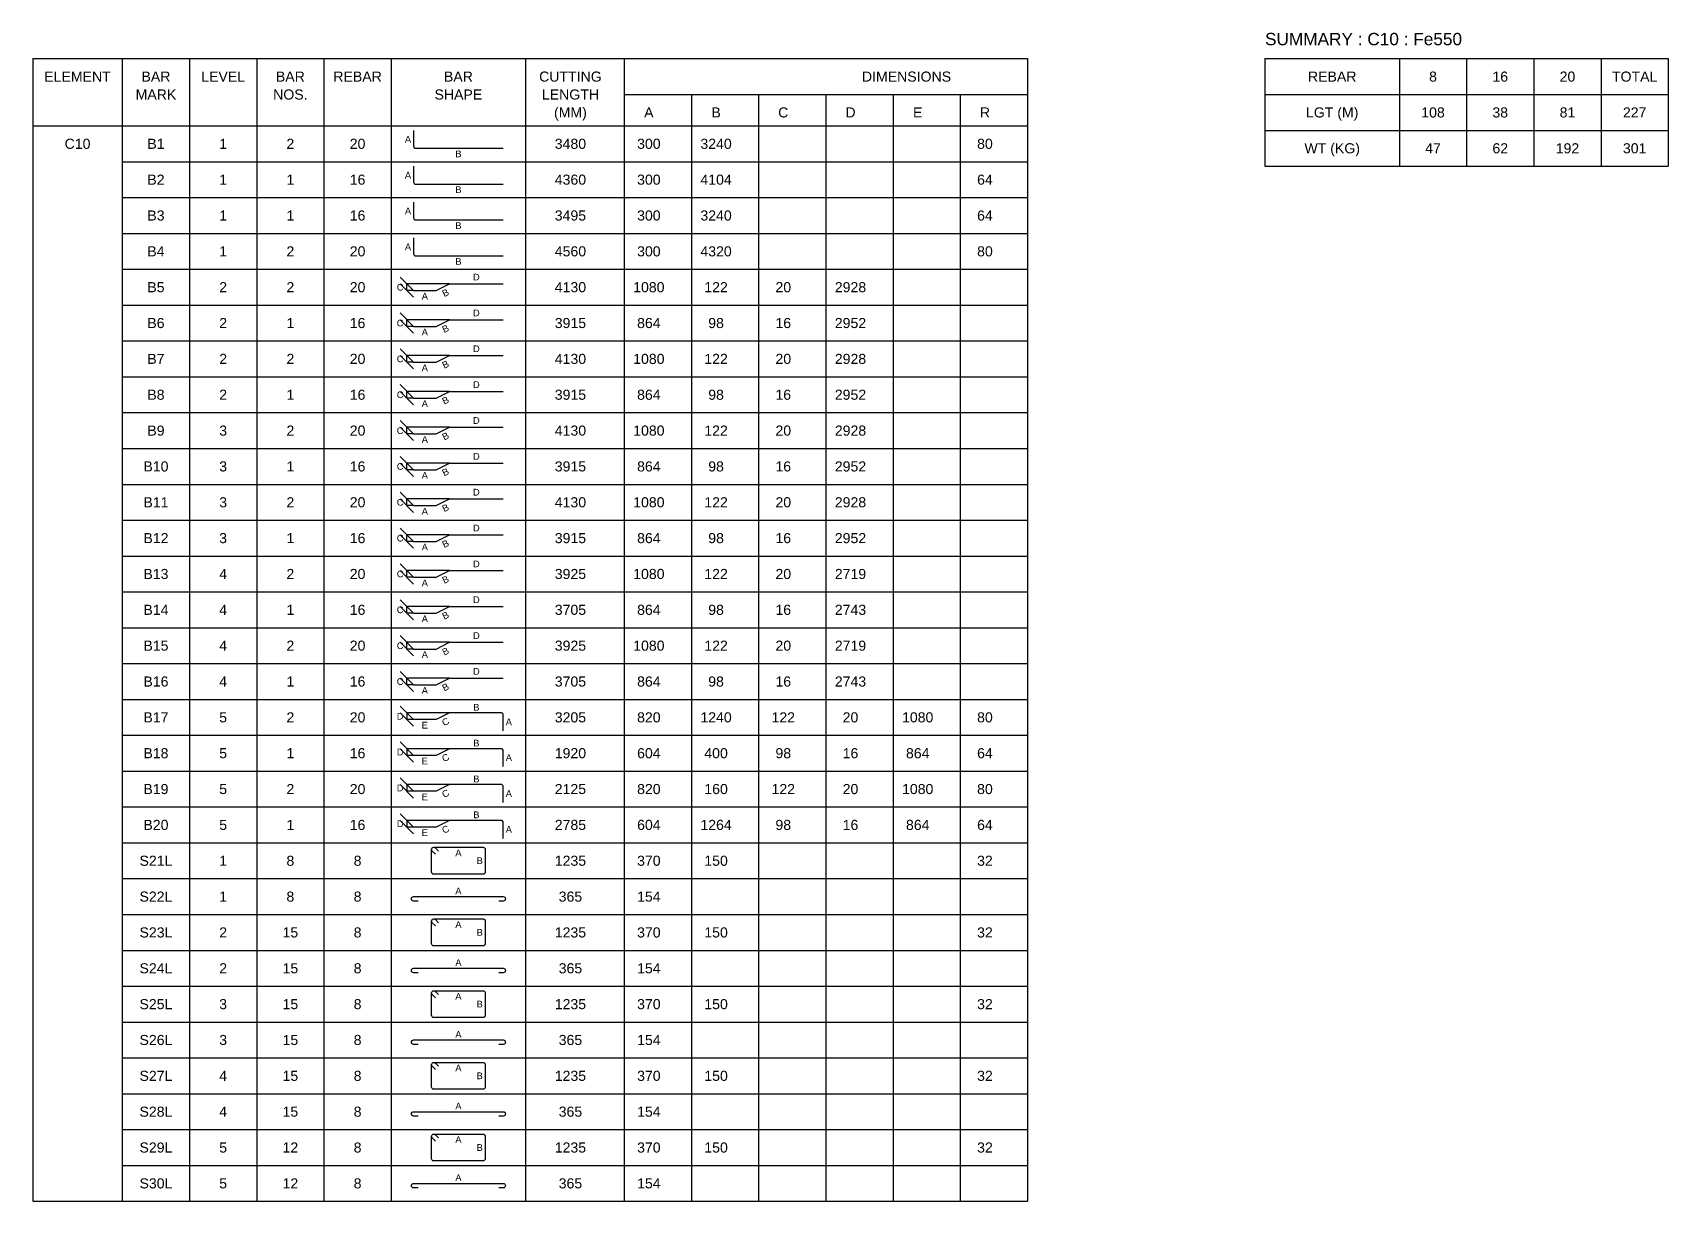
# Model space of a CAD drawing. Header units: inches. Extents: x -14050 to 64750, y -1525 to 593364.
# Drawn here: x 28250 to 64750, y 485422 to 511501 of the extents above; entities that cross this region are included whole.
import ezdxf
from ezdxf.enums import TextEntityAlignment as Align

# ---------------------------------------------------------------- set-up
doc = ezdxf.new("R2010")
doc.units = ezdxf.units.IN
doc.header["$MEASUREMENT"] = 0
for name, color, linetype in [('Dim', 31, 'Continuous'), ('Reinforcement', 130, 'Continuous'), ('Schedule Border', 60, 'Continuous'), ('Schedule Header', 4, 'Continuous'), ('Text', 31, 'Continuous')]:
    doc.layers.add(name, color=color, linetype=linetype)
doc.styles.add('SC-BBS1', font='SansSerif')
doc.styles.get("Standard").update_dxf_attribs({"font": 'txt.shx'})
doc.dimstyles.new('SCBBSDim', dxfattribs={"dimtxt": 225, "dimasz": 0.18, "dimexe": 0, "dimexo": 0, "dimgap": 0, "dimtad": 1, "dimtoh": 1, "dimdec": 0, "dimzin": 0, "dimdsep": 46, "dimtxsty": 'Standard', "dimtsz": 150, "dimcen": 0.09, "dimclrd": 8, "dimclre": 8, "dimclrt": 3, "dimadec": 0, "dimazin": 0, "dimtfac": 1, "dimtdec": 0, "dimtix": 1, "dimtofl": 0, "dimtmove": 0, "dimatfit": 3, "dimfxl": 1, "dimtolj": 1, "dimtzin": 0, "dimarcsym": 0})

# ---------------------------------------------------------------- blocks, each defined once
blk = doc.blocks.new('*D132')
at = {"color": 8, "linetype": 'ByBlock', "lineweight": -2}
for p, q in [((36750, 505747), (36450, 506047)), ((36450, 505897), (36750, 505597)), ((37550, 505897), (36600, 505897)), ((36600, 505747), (36600, 505897)), ((36750, 505747), (36600, 505747))]:
    blk.add_line(p, q, dxfattribs=at)
at = {"layer": 'DEFPOINTS', "color": 31}
for p in [(37550, 505897), (36600, 505747), (36750, 505747)]:
    blk.add_point(p, dxfattribs=at)
blk = doc.blocks.new('*D133')
at = {"color": 8, "linetype": 'ByBlock', "lineweight": -2}
for p, q in [((36750, 504947), (36450, 505247)), ((36450, 505097), (36750, 504797)), ((37550, 505097), (36600, 505097)), ((36600, 504947), (36600, 505097)), ((36750, 504947), (36600, 504947))]:
    blk.add_line(p, q, dxfattribs=at)
at = {"layer": 'DEFPOINTS', "color": 31}
for p in [(36600, 504947), (36750, 504947), (37550, 505097)]:
    blk.add_point(p, dxfattribs=at)
blk = doc.blocks.new('*D134')
at = {"color": 8, "linetype": 'ByBlock', "lineweight": -2}
for p, q in [((36750, 504147), (36450, 504447)), ((36450, 504297), (36750, 503997)), ((37550, 504297), (36600, 504297)), ((36600, 504147), (36600, 504297)), ((36750, 504147), (36600, 504147))]:
    blk.add_line(p, q, dxfattribs=at)
at = {"layer": 'DEFPOINTS', "color": 31}
for p in [(36600, 504147), (36750, 504147), (37550, 504297)]:
    blk.add_point(p, dxfattribs=at)
blk = doc.blocks.new('*D135')
at = {"color": 8, "linetype": 'ByBlock', "lineweight": -2}
for p, q in [((36750, 503347), (36450, 503647)), ((36450, 503497), (36750, 503197)), ((37550, 503497), (36600, 503497)), ((36600, 503347), (36600, 503497)), ((36750, 503347), (36600, 503347))]:
    blk.add_line(p, q, dxfattribs=at)
at = {"layer": 'DEFPOINTS', "color": 31}
for p in [(36600, 503347), (36750, 503347), (37550, 503497)]:
    blk.add_point(p, dxfattribs=at)
blk = doc.blocks.new('*D136')
at = {"color": 8, "linetype": 'ByBlock', "lineweight": -2}
for p, q in [((36750, 502547), (36450, 502847)), ((36450, 502697), (36750, 502397)), ((37550, 502697), (36600, 502697)), ((36600, 502547), (36600, 502697)), ((36750, 502547), (36600, 502547))]:
    blk.add_line(p, q, dxfattribs=at)
at = {"layer": 'DEFPOINTS', "color": 31}
for p in [(37550, 502697), (36600, 502547), (36750, 502547)]:
    blk.add_point(p, dxfattribs=at)
blk = doc.blocks.new('*D137')
at = {"color": 8, "linetype": 'ByBlock', "lineweight": -2}
for p, q in [((36750, 501747), (36450, 502047)), ((36450, 501897), (36750, 501597)), ((37550, 501897), (36600, 501897)), ((36600, 501747), (36600, 501897)), ((36750, 501747), (36600, 501747))]:
    blk.add_line(p, q, dxfattribs=at)
at = {"layer": 'DEFPOINTS', "color": 31}
for p in [(37550, 501897), (36600, 501747), (36750, 501747)]:
    blk.add_point(p, dxfattribs=at)
blk = doc.blocks.new('*D138')
at = {"color": 8, "linetype": 'ByBlock', "lineweight": -2}
for p, q in [((36750, 500947), (36450, 501247)), ((36450, 501097), (36750, 500797)), ((37550, 501097), (36600, 501097)), ((36600, 500947), (36600, 501097)), ((36750, 500947), (36600, 500947))]:
    blk.add_line(p, q, dxfattribs=at)
at = {"layer": 'DEFPOINTS', "color": 31}
for p in [(36600, 500947), (36750, 500947), (37550, 501097)]:
    blk.add_point(p, dxfattribs=at)
blk = doc.blocks.new('*D139')
at = {"color": 8, "linetype": 'ByBlock', "lineweight": -2}
for p, q in [((36750, 500147), (36450, 500447)), ((36450, 500297), (36750, 499997)), ((37550, 500297), (36600, 500297)), ((36600, 500147), (36600, 500297)), ((36750, 500147), (36600, 500147))]:
    blk.add_line(p, q, dxfattribs=at)
at = {"layer": 'DEFPOINTS', "color": 31}
for p in [(36600, 500147), (36750, 500147), (37550, 500297)]:
    blk.add_point(p, dxfattribs=at)
blk = doc.blocks.new('*D140')
at = {"color": 8, "linetype": 'ByBlock', "lineweight": -2}
for p, q in [((36750, 499347), (36450, 499647)), ((36450, 499497), (36750, 499197)), ((37550, 499497), (36600, 499497)), ((36600, 499347), (36600, 499497)), ((36750, 499347), (36600, 499347))]:
    blk.add_line(p, q, dxfattribs=at)
at = {"layer": 'DEFPOINTS', "color": 31}
for p in [(36600, 499347), (36750, 499347), (37550, 499497)]:
    blk.add_point(p, dxfattribs=at)
blk = doc.blocks.new('*D141')
at = {"color": 8, "linetype": 'ByBlock', "lineweight": -2}
for p, q in [((36750, 498547), (36450, 498847)), ((36450, 498697), (36750, 498397)), ((37550, 498697), (36600, 498697)), ((36600, 498547), (36600, 498697)), ((36750, 498547), (36600, 498547))]:
    blk.add_line(p, q, dxfattribs=at)
at = {"layer": 'DEFPOINTS', "color": 31}
for p in [(37550, 498697), (36600, 498547), (36750, 498547)]:
    blk.add_point(p, dxfattribs=at)
blk = doc.blocks.new('*D142')
at = {"color": 8, "linetype": 'ByBlock', "lineweight": -2}
for p, q in [((36750, 497747), (36450, 498047)), ((36450, 497897), (36750, 497597)), ((37550, 497897), (36600, 497897)), ((36600, 497747), (36600, 497897)), ((36750, 497747), (36600, 497747))]:
    blk.add_line(p, q, dxfattribs=at)
at = {"layer": 'DEFPOINTS', "color": 31}
for p in [(37550, 497897), (36600, 497747), (36750, 497747)]:
    blk.add_point(p, dxfattribs=at)
blk = doc.blocks.new('*D143')
at = {"color": 8, "linetype": 'ByBlock', "lineweight": -2}
for p, q in [((36750, 496947), (36450, 497247)), ((36450, 497097), (36750, 496797)), ((37550, 497097), (36600, 497097)), ((36600, 496947), (36600, 497097)), ((36750, 496947), (36600, 496947))]:
    blk.add_line(p, q, dxfattribs=at)
at = {"layer": 'DEFPOINTS', "color": 31}
for p in [(36600, 496947), (36750, 496947), (37550, 497097)]:
    blk.add_point(p, dxfattribs=at)
blk = doc.blocks.new('*D144')
at = {"color": 8, "linetype": 'ByBlock', "lineweight": -2}
for p, q in [((36750, 496172), (36450, 496472)), ((36450, 496322), (36750, 496022)), ((37550, 496322), (36600, 496322)), ((36600, 496322), (36600, 496172)), ((37250, 496172), (36600, 496172))]:
    blk.add_line(p, q, dxfattribs=at)
at = {"layer": 'DEFPOINTS', "color": 31}
for p in [(36600, 496322), (37250, 496172), (37550, 496322)]:
    blk.add_point(p, dxfattribs=at)
blk = doc.blocks.new('*D145')
at = {"color": 8, "linetype": 'ByBlock', "lineweight": -2}
for p, q in [((36750, 495372), (36450, 495672)), ((36450, 495522), (36750, 495222)), ((37550, 495522), (36600, 495522)), ((36600, 495522), (36600, 495372)), ((37250, 495372), (36600, 495372))]:
    blk.add_line(p, q, dxfattribs=at)
at = {"layer": 'DEFPOINTS', "color": 31}
for p in [(36600, 495522), (37250, 495372), (37550, 495522)]:
    blk.add_point(p, dxfattribs=at)
blk = doc.blocks.new('*D146')
at = {"color": 8, "linetype": 'ByBlock', "lineweight": -2}
for p, q in [((36750, 494572), (36450, 494872)), ((36450, 494722), (36750, 494422)), ((37550, 494722), (36600, 494722)), ((36600, 494722), (36600, 494572)), ((37250, 494572), (36600, 494572))]:
    blk.add_line(p, q, dxfattribs=at)
at = {"layer": 'DEFPOINTS', "color": 31}
for p in [(36600, 494722), (37550, 494722), (37250, 494572)]:
    blk.add_point(p, dxfattribs=at)
blk = doc.blocks.new('*D147')
at = {"color": 8, "linetype": 'ByBlock', "lineweight": -2}
for p, q in [((36750, 493772), (36450, 494072)), ((36450, 493922), (36750, 493622)), ((37550, 493922), (36600, 493922)), ((36600, 493922), (36600, 493772)), ((37250, 493772), (36600, 493772))]:
    blk.add_line(p, q, dxfattribs=at)
at = {"layer": 'DEFPOINTS', "color": 31}
for p in [(36600, 493922), (37550, 493922), (37250, 493772)]:
    blk.add_point(p, dxfattribs=at)

msp = doc.modelspace()

# ---------------------------------------------------------------- linework, layer by layer
at = {"layer": 'Reinforcement'}
for points in [[(36750, 509322), (36750, 508972, 0.5), (36800, 508922), (38750, 508922)], [(36750, 508522), (36750, 508172, 0.5), (36800, 508122), (38750, 508122)], [(36750, 507722), (36750, 507372, 0.5), (36800, 507322), (38750, 507322)], [(36750, 506922), (36750, 506572, 0.5), (36800, 506522), (38750, 506522)], [(38750, 495922), (38750, 496272, 0.5), (38700, 496322), (37550, 496322), (37250, 496172), (36750, 496172)], [(38750, 495122), (38750, 495472, 0.5), (38700, 495522), (37550, 495522), (37250, 495372), (36750, 495372)], [(38750, 494322), (38750, 494672, 0.5), (38700, 494722), (37550, 494722), (37250, 494572), (36750, 494572)], [(38750, 493522), (38750, 493872, 0.5), (38700, 493922), (37550, 493922), (37250, 493772), (36750, 493772)], [(37235.4, 493165.9), (37164.6, 493236.6, -0.1989124), (37150, 493272, -0.4142046), (37200, 493322, -0.1989044), (37235.4, 493307.4), (37306.1, 493236.6)], [(36850, 492122), (36750, 492122, -1), (36750, 492222), (38750, 492222, -1), (38750, 492122), (38650, 492122)], [(37235.4, 491565.9), (37164.6, 491636.6, -0.1989124), (37150, 491672, -0.4142046), (37200, 491722, -0.1989044), (37235.4, 491707.4), (37306.1, 491636.6)], [(36850, 490522), (36750, 490522, -1), (36750, 490622), (38750, 490622, -1), (38750, 490522), (38650, 490522)], [(37235.4, 489965.9), (37164.6, 490036.6, -0.1989124), (37150, 490072, -0.4142046), (37200, 490122, -0.1989044), (37235.4, 490107.4), (37306.1, 490036.6)], [(36850, 488922), (36750, 488922, -1), (36750, 489022), (38750, 489022, -1), (38750, 488922), (38650, 488922)], [(37235.4, 488365.9), (37164.6, 488436.6, -0.1989124), (37150, 488472, -0.4142046), (37200, 488522, -0.1989044), (37235.4, 488507.4), (37306.1, 488436.6)], [(36850, 487322), (36750, 487322, -1), (36750, 487422), (38750, 487422, -1), (38750, 487322), (38650, 487322)], [(37235.4, 486765.9), (37164.6, 486836.6, -0.1989124), (37150, 486872, -0.4142046), (37200, 486922, -0.1989044), (37235.4, 486907.4), (37306.1, 486836.6)], [(36850, 485722), (36750, 485722, -1), (36750, 485822), (38750, 485822, -1), (38750, 485722), (38650, 485722)]]:
    msp.add_lwpolyline(points, format="xyb", dxfattribs=at)
for points in [[(36750, 505747), (37250, 505747), (37550, 505897), (38750, 505897)], [(36750, 504947), (37250, 504947), (37550, 505097), (38750, 505097)], [(36750, 504147), (37250, 504147), (37550, 504297), (38750, 504297)], [(36750, 503347), (37250, 503347), (37550, 503497), (38750, 503497)], [(36750, 502547), (37250, 502547), (37550, 502697), (38750, 502697)], [(36750, 501747), (37250, 501747), (37550, 501897), (38750, 501897)], [(36750, 500947), (37250, 500947), (37550, 501097), (38750, 501097)], [(36750, 500147), (37250, 500147), (37550, 500297), (38750, 500297)], [(36750, 499347), (37250, 499347), (37550, 499497), (38750, 499497)], [(36750, 498547), (37250, 498547), (37550, 498697), (38750, 498697)], [(36750, 497747), (37250, 497747), (37550, 497897), (38750, 497897)], [(36750, 496947), (37250, 496947), (37550, 497097), (38750, 497097)]]:
    msp.add_lwpolyline(points, dxfattribs=at)
for points in [[(37150, 493272, -0.4142046), (37200, 493322), (38300, 493322, -0.4142046), (38350, 493272), (38350, 492772, -0.4142046), (38300, 492722), (37200, 492722, -0.4142046), (37150, 492772)], [(37150, 491672, -0.4142046), (37200, 491722), (38300, 491722, -0.4142046), (38350, 491672), (38350, 491172, -0.4142046), (38300, 491122), (37200, 491122, -0.4142046), (37150, 491172)], [(37150, 490072, -0.4142046), (37200, 490122), (38300, 490122, -0.4142046), (38350, 490072), (38350, 489572, -0.4142046), (38300, 489522), (37200, 489522, -0.4142046), (37150, 489572)], [(37150, 488472, -0.4142046), (37200, 488522), (38300, 488522, -0.4142046), (38350, 488472), (38350, 487972, -0.4142046), (38300, 487922), (37200, 487922, -0.4142046), (37150, 487972)], [(37150, 486872, -0.4142046), (37200, 486922), (38300, 486922, -0.4142046), (38350, 486872), (38350, 486372, -0.4142046), (38300, 486322), (37200, 486322, -0.4142046), (37150, 486372)]]:
    msp.add_lwpolyline(points, format="xyb", close=True, dxfattribs=at)
at = {"layer": 'Schedule Border'}
for p, q in [((28250, 510922), (50450, 510922)), ((28250, 510922), (28250, 485422)), ((30250, 510922), (30250, 485422)), ((31750, 510922), (31750, 485422)), ((33250, 510922), (33250, 485422)), ((34750, 510922), (34750, 485422)), ((36250, 510922), (36250, 485422)), ((39250, 510922), (39250, 485422)), ((41450, 510922), (41450, 485422)), ((50450, 510922), (50450, 485422)), ((55750, 510922), (64750, 510922)), ((55750, 510922), (55750, 508522)), ((58750, 510922), (58750, 508522)), ((60250, 510922), (60250, 508522)), ((61750, 510922), (61750, 508522)), ((63250, 510922), (63250, 508522)), ((64750, 510922), (64750, 508522)), ((41450, 510122), (50450, 510122)), ((42950, 510122), (42950, 485422)), ((44450, 510122), (44450, 485422)), ((45950, 510122), (45950, 485422)), ((47450, 510122), (47450, 485422)), ((48950, 510122), (48950, 485422)), ((55750, 510122), (64750, 510122)), ((28250, 509422), (50450, 509422)), ((55750, 509322), (64750, 509322)), ((30250, 508622), (50450, 508622)), ((55750, 508522), (64750, 508522)), ((30250, 507822), (50450, 507822)), ((30250, 507022), (50450, 507022)), ((30250, 506222), (50450, 506222)), ((30250, 505422), (50450, 505422)), ((30250, 504622), (50450, 504622)), ((30250, 503822), (50450, 503822)), ((30250, 503022), (50450, 503022)), ((30250, 502222), (50450, 502222)), ((30250, 501422), (50450, 501422)), ((30250, 500622), (50450, 500622)), ((30250, 499822), (50450, 499822)), ((30250, 499022), (50450, 499022)), ((30250, 498222), (50450, 498222)), ((30250, 497422), (50450, 497422)), ((30250, 496622), (50450, 496622)), ((30250, 495822), (50450, 495822)), ((30250, 495022), (50450, 495022)), ((30250, 494222), (50450, 494222)), ((30250, 493422), (50450, 493422)), ((30250, 492622), (50450, 492622)), ((30250, 491822), (50450, 491822)), ((30250, 491022), (50450, 491022)), ((30250, 490222), (50450, 490222)), ((30250, 489422), (50450, 489422)), ((30250, 488622), (50450, 488622)), ((30250, 487822), (50450, 487822)), ((30250, 487022), (50450, 487022)), ((30250, 486222), (50450, 486222)), ((28250, 485422), (50450, 485422))]:
    msp.add_line(p, q, dxfattribs=at)

# ---------------------------------------------------------------- texts
at = {"layer": 'Dim', "style": 'SC-BBS1'}
for s, p in [('A', (36625, 509122)), ('B', (37750, 508797)), ('A', (36625, 508322)), ('B', (37750, 507997)), ('A', (36625, 507522)), ('B', (37750, 507197)), ('A', (36625, 506722)), ('B', (37750, 506397)), ('C', (36450, 505822)), ('D', (38150, 506047)), ('A', (37000, 505622)), ('D', (38150, 505247)), ('C', (36450, 505022)), ('A', (37000, 504822)), ('D', (38150, 504447)), ('C', (36450, 504222)), ('A', (37000, 504022)), ('D', (38150, 503647)), ('C', (36450, 503422)), ('A', (37000, 503222)), ('C', (36450, 502622)), ('D', (38150, 502847)), ('A', (37000, 502422)), ('C', (36450, 501822)), ('D', (38150, 502047)), ('A', (37000, 501622)), ('D', (38150, 501247)), ('C', (36450, 501022)), ('A', (37000, 500822)), ('D', (38150, 500447)), ('C', (36450, 500222)), ('A', (37000, 500022)), ('D', (38150, 499647)), ('C', (36450, 499422)), ('A', (37000, 499222)), ('C', (36450, 498622)), ('D', (38150, 498847)), ('A', (37000, 498422)), ('C', (36450, 497822)), ('D', (38150, 498047)), ('A', (37000, 497622)), ('D', (38150, 497247)), ('C', (36450, 497022)), ('A', (37000, 496822)), ('B', (38150, 496447)), ('D', (36450, 496247)), ('E', (37000, 496047)), ('A', (38875, 496122)), ('B', (38150, 495647)), ('D', (36450, 495447)), ('E', (37000, 495247)), ('A', (38875, 495322)), ('D', (36450, 494647)), ('B', (38150, 494847)), ('A', (38875, 494522)), ('E', (37000, 494447)), ('D', (36450, 493847)), ('B', (38150, 494047)), ('E', (37000, 493647)), ('A', (38875, 493722)), ('A', (37750, 493197)), ('B', (38225, 493022)), ('A', (37750, 492347)), ('A', (37750, 491597)), ('B', (38225, 491422)), ('A', (37750, 490747)), ('A', (37750, 489997)), ('B', (38225, 489822)), ('A', (37750, 489147)), ('A', (37750, 488397)), ('B', (38225, 488222)), ('A', (37750, 487547)), ('A', (37750, 486797)), ('B', (38225, 486622)), ('A', (37750, 485947))]:
    msp.add_text(s, height=150, dxfattribs=at).set_placement(p, align=Align.MIDDLE_CENTER)
for s, p in [('B', (37462.5, 505697)), ('B', (37462.5, 504897)), ('B', (37462.5, 504097)), ('B', (37462.5, 503297)), ('B', (37462.5, 502497)), ('B', (37462.5, 501697)), ('B', (37462.5, 500897)), ('B', (37462.5, 500097)), ('B', (37462.5, 499297)), ('B', (37462.5, 498497)), ('B', (37462.5, 497697)), ('B', (37462.5, 496897)), ('C', (37462.5, 496122)), ('C', (37462.5, 495322)), ('C', (37462.5, 494522)), ('C', (37462.5, 493722))]:
    msp.add_text(s, height=150, rotation=26.56505, dxfattribs=at).set_placement(p, align=Align.MIDDLE_CENTER)
at = {"layer": 'Schedule Header', "style": 'SC-BBS1'}
msp.add_text('SUMMARY : C10 : Fe550', height=275, dxfattribs=at).set_placement((55750, 511222))
for s, p in [('CUTTING', (40250, 510522)), ('DIMENSIONS', (47750, 510522)), ('8', (59500, 510522)), ('16', (61000, 510522)), ('20', (62500, 510522)), ('TOTAL', (64000, 510522)), ('ELEMENT', (29250, 510522)), ('BAR', (31000, 510522)), ('LEVEL', (32500, 510522)), ('BAR', (34000, 510522)), ('REBAR', (35500, 510522)), ('BAR', (37750, 510522)), ('REBAR', (57250, 510522)), ('MARK', (31000, 510122)), ('NOS.', (34000, 510122)), ('SHAPE', (37750, 510122)), ('LENGTH', (40250, 510122)), ('(MM)', (40250, 509722)), ('A', (42000, 509722)), ('B', (43500, 509722)), ('C', (45000, 509722)), ('D', (46500, 509722)), ('E', (48000, 509722)), ('R', (49500, 509722)), ('LGT (M)', (57250, 509722)), ('WT (KG)', (57250, 508922))]:
    msp.add_text(s, height=225, dxfattribs=at).set_placement(p, align=Align.MIDDLE_CENTER)
at = {"layer": 'Text', "style": 'SC-BBS1'}
for s, p in [('108', (59500, 509722)), ('38', (61000, 509722)), ('81', (62500, 509722)), ('227', (64000, 509722)), ('C10', (29250, 509022)), ('B1', (31000, 509022)), ('1', (32500, 509022)), ('2', (34000, 509022)), ('20', (35500, 509022)), ('3480', (40250, 509022)), ('300', (42000, 509022)), ('3240', (43500, 509022)), ('80', (49500, 509022)), ('47', (59500, 508922)), ('62', (61000, 508922)), ('192', (62500, 508922)), ('301', (64000, 508922)), ('B2', (31000, 508222)), ('1', (32500, 508222)), ('1', (34000, 508222)), ('16', (35500, 508222)), ('4360', (40250, 508222)), ('300', (42000, 508222)), ('4104', (43500, 508222)), ('64', (49500, 508222)), ('B3', (31000, 507422)), ('1', (32500, 507422)), ('1', (34000, 507422)), ('16', (35500, 507422)), ('3495', (40250, 507422)), ('300', (42000, 507422)), ('3240', (43500, 507422)), ('64', (49500, 507422)), ('B4', (31000, 506622)), ('1', (32500, 506622)), ('2', (34000, 506622)), ('20', (35500, 506622)), ('4560', (40250, 506622)), ('300', (42000, 506622)), ('4320', (43500, 506622)), ('80', (49500, 506622)), ('B5', (31000, 505822)), ('2', (32500, 505822)), ('2', (34000, 505822)), ('20', (35500, 505822)), ('4130', (40250, 505822)), ('1080', (42000, 505822)), ('122', (43500, 505822)), ('20', (45000, 505822)), ('2928', (46500, 505822)), ('B6', (31000, 505022)), ('2', (32500, 505022)), ('1', (34000, 505022)), ('16', (35500, 505022)), ('3915', (40250, 505022)), ('864', (42000, 505022)), ('98', (43500, 505022)), ('16', (45000, 505022)), ('2952', (46500, 505022)), ('B7', (31000, 504222)), ('2', (32500, 504222)), ('2', (34000, 504222)), ('20', (35500, 504222)), ('4130', (40250, 504222)), ('1080', (42000, 504222)), ('122', (43500, 504222)), ('20', (45000, 504222)), ('2928', (46500, 504222)), ('B8', (31000, 503422)), ('2', (32500, 503422)), ('1', (34000, 503422)), ('16', (35500, 503422)), ('3915', (40250, 503422)), ('864', (42000, 503422)), ('98', (43500, 503422)), ('16', (45000, 503422)), ('2952', (46500, 503422)), ('B9', (31000, 502622)), ('3', (32500, 502622)), ('2', (34000, 502622)), ('20', (35500, 502622)), ('4130', (40250, 502622)), ('1080', (42000, 502622)), ('122', (43500, 502622)), ('20', (45000, 502622)), ('2928', (46500, 502622)), ('B10', (31000, 501822)), ('3', (32500, 501822)), ('1', (34000, 501822)), ('16', (35500, 501822)), ('3915', (40250, 501822)), ('864', (42000, 501822)), ('98', (43500, 501822)), ('16', (45000, 501822)), ('2952', (46500, 501822)), ('B11', (31000, 501022)), ('3', (32500, 501022)), ('2', (34000, 501022)), ('20', (35500, 501022)), ('4130', (40250, 501022)), ('1080', (42000, 501022)), ('122', (43500, 501022)), ('20', (45000, 501022)), ('2928', (46500, 501022)), ('B12', (31000, 500222)), ('3', (32500, 500222)), ('1', (34000, 500222)), ('16', (35500, 500222)), ('3915', (40250, 500222)), ('864', (42000, 500222)), ('98', (43500, 500222)), ('16', (45000, 500222)), ('2952', (46500, 500222)), ('B13', (31000, 499422)), ('4', (32500, 499422)), ('2', (34000, 499422)), ('20', (35500, 499422)), ('3925', (40250, 499422)), ('1080', (42000, 499422)), ('122', (43500, 499422)), ('20', (45000, 499422)), ('2719', (46500, 499422)), ('B14', (31000, 498622)), ('4', (32500, 498622)), ('1', (34000, 498622)), ('16', (35500, 498622)), ('3705', (40250, 498622)), ('864', (42000, 498622)), ('98', (43500, 498622)), ('16', (45000, 498622)), ('2743', (46500, 498622)), ('B15', (31000, 497822)), ('4', (32500, 497822)), ('2', (34000, 497822)), ('20', (35500, 497822)), ('3925', (40250, 497822)), ('1080', (42000, 497822)), ('122', (43500, 497822)), ('20', (45000, 497822)), ('2719', (46500, 497822)), ('B16', (31000, 497022)), ('4', (32500, 497022)), ('1', (34000, 497022)), ('16', (35500, 497022)), ('3705', (40250, 497022)), ('864', (42000, 497022)), ('98', (43500, 497022)), ('16', (45000, 497022)), ('2743', (46500, 497022)), ('B17', (31000, 496222)), ('5', (32500, 496222)), ('2', (34000, 496222)), ('20', (35500, 496222)), ('3205', (40250, 496222)), ('820', (42000, 496222)), ('1240', (43500, 496222)), ('122', (45000, 496222)), ('20', (46500, 496222)), ('1080', (48000, 496222)), ('80', (49500, 496222)), ('B18', (31000, 495422)), ('5', (32500, 495422)), ('1', (34000, 495422)), ('16', (35500, 495422)), ('1920', (40250, 495422)), ('604', (42000, 495422)), ('400', (43500, 495422)), ('98', (45000, 495422)), ('16', (46500, 495422)), ('864', (48000, 495422)), ('64', (49500, 495422)), ('B19', (31000, 494622)), ('5', (32500, 494622)), ('2', (34000, 494622)), ('20', (35500, 494622)), ('2125', (40250, 494622)), ('820', (42000, 494622)), ('160', (43500, 494622)), ('122', (45000, 494622)), ('20', (46500, 494622)), ('1080', (48000, 494622)), ('80', (49500, 494622)), ('B20', (31000, 493822)), ('5', (32500, 493822)), ('1', (34000, 493822)), ('16', (35500, 493822)), ('2785', (40250, 493822)), ('604', (42000, 493822)), ('1264', (43500, 493822)), ('98', (45000, 493822)), ('16', (46500, 493822)), ('864', (48000, 493822)), ('64', (49500, 493822)), ('S21L', (31000, 493022)), ('1', (32500, 493022)), ('8', (34000, 493022)), ('8', (35500, 493022)), ('1235', (40250, 493022)), ('370', (42000, 493022)), ('150', (43500, 493022)), ('32', (49500, 493022)), ('S22L', (31000, 492222)), ('1', (32500, 492222)), ('8', (34000, 492222)), ('8', (35500, 492222)), ('365', (40250, 492222)), ('154', (42000, 492222)), ('S23L', (31000, 491422)), ('2', (32500, 491422)), ('15', (34000, 491422)), ('8', (35500, 491422)), ('1235', (40250, 491422)), ('370', (42000, 491422)), ('150', (43500, 491422)), ('32', (49500, 491422)), ('S24L', (31000, 490622)), ('2', (32500, 490622)), ('15', (34000, 490622)), ('8', (35500, 490622)), ('365', (40250, 490622)), ('154', (42000, 490622)), ('S25L', (31000, 489822)), ('3', (32500, 489822)), ('15', (34000, 489822)), ('8', (35500, 489822)), ('1235', (40250, 489822)), ('370', (42000, 489822)), ('150', (43500, 489822)), ('32', (49500, 489822)), ('S26L', (31000, 489022)), ('3', (32500, 489022)), ('15', (34000, 489022)), ('8', (35500, 489022)), ('365', (40250, 489022)), ('154', (42000, 489022)), ('S27L', (31000, 488222)), ('4', (32500, 488222)), ('15', (34000, 488222)), ('8', (35500, 488222)), ('1235', (40250, 488222)), ('370', (42000, 488222)), ('150', (43500, 488222)), ('32', (49500, 488222)), ('S28L', (31000, 487422)), ('4', (32500, 487422)), ('15', (34000, 487422)), ('8', (35500, 487422)), ('365', (40250, 487422)), ('154', (42000, 487422)), ('S29L', (31000, 486622)), ('5', (32500, 486622)), ('12', (34000, 486622)), ('8', (35500, 486622)), ('1235', (40250, 486622)), ('370', (42000, 486622)), ('150', (43500, 486622)), ('32', (49500, 486622)), ('S30L', (31000, 485822)), ('5', (32500, 485822)), ('12', (34000, 485822)), ('8', (35500, 485822)), ('365', (40250, 485822)), ('154', (42000, 485822))]:
    msp.add_text(s, height=225, dxfattribs=at).set_placement(p, align=Align.MIDDLE_CENTER)

# ---------------------------------------------------------------- dimensions: what is measured, and where the dimension line sits
at = {"layer": 'Dim'}
for base, p1, p2, picture, middle in [((36600, 505897), (36750, 505747), (37550, 505897), '*D132', (36600, 505822)), ((36600, 505097), (36750, 504947), (37550, 505097), '*D133', (36600, 505022)), ((36600, 504297), (36750, 504147), (37550, 504297), '*D134', (36600, 504222)), ((36600, 503497), (36750, 503347), (37550, 503497), '*D135', (36600, 503422)), ((36600, 502697), (36750, 502547), (37550, 502697), '*D136', (36600, 502622)), ((36600, 501897), (36750, 501747), (37550, 501897), '*D137', (36600, 501822)), ((36600, 501097), (36750, 500947), (37550, 501097), '*D138', (36600, 501022)), ((36600, 500297), (36750, 500147), (37550, 500297), '*D139', (36600, 500222)), ((36600, 499497), (36750, 499347), (37550, 499497), '*D140', (36600, 499422)), ((36600, 498697), (36750, 498547), (37550, 498697), '*D141', (36600, 498622)), ((36600, 497897), (36750, 497747), (37550, 497897), '*D142', (36600, 497822)), ((36600, 497097), (36750, 496947), (37550, 497097), '*D143', (36600, 497022)), ((36600, 496172), (37550, 496322), (37250, 496172), '*D144', (36600, 496247)), ((36600, 495372), (37550, 495522), (37250, 495372), '*D145', (36600, 495447)), ((36600, 494572), (37550, 494722), (37250, 494572), '*D146', (36600, 494647)), ((36600, 493772), (37550, 493922), (37250, 493772), '*D147', (36600, 493847))]:
    dim = msp.add_linear_dim(base=base, p1=p1, p2=p2, angle=90, text=' ', dimstyle='SCBBSDim', dxfattribs=at)
    dim.commit()
    dim.dimension.update_dxf_attribs({"geometry": picture, "text_midpoint": middle})

doc.saveas('drawing.dxf')
